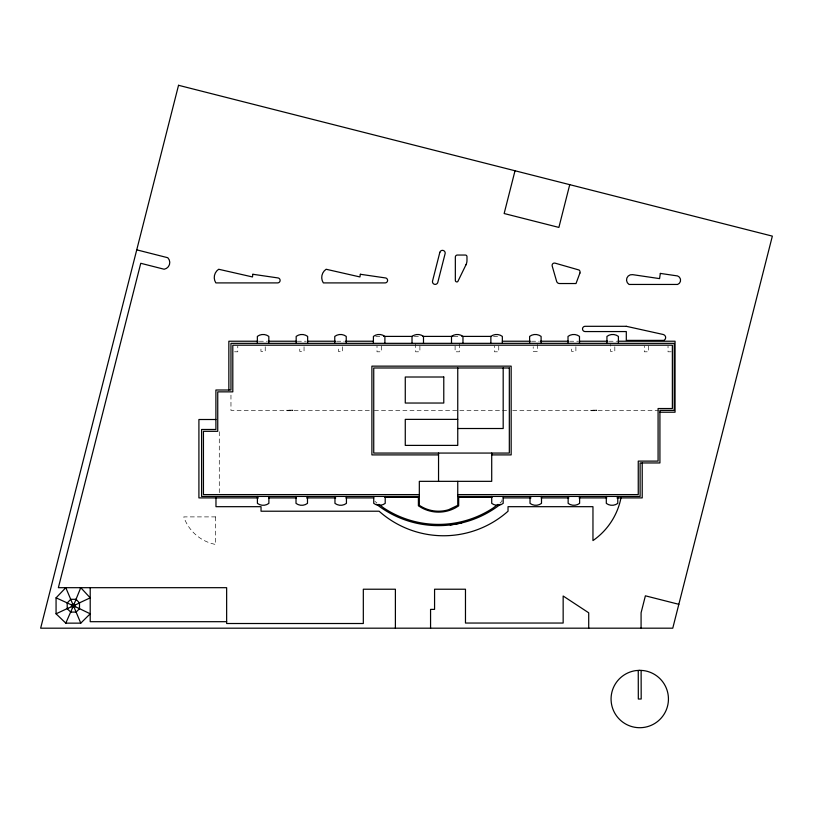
<?xml version="1.0" encoding="UTF-8"?>
<svg xmlns="http://www.w3.org/2000/svg" width="813" height="813" viewBox="0 0 813 813"><rect width="100%" height="100%" fill="white"/><g stroke="black" fill="none" stroke-linecap="round" stroke-linejoin="round"><path stroke-width="0.61" stroke-dasharray="4.07 3.05" d="M499.995 502.901L501.956 501.438L501.956 497.363M375.708 336.399L382.598 336.399M414.305 336.399L421.195 336.399M453.796 336.399L460.676 336.399M493.501 336.399L500.046 336.399M259.286 341.226L266.888 341.226M297.324 341.226L306.206 341.226M336.643 341.226L344.245 341.226M531.55 341.226L539.171 341.226M569.649 341.226L578.541 341.226M609.018 341.226L616.64 341.226M234.571 351.805L237.782 351.805L237.782 346.043M671.243 351.805L668.032 351.805L668.032 346.043M369.295 410.372L230.963 410.372L230.963 393.604M374.366 410.372L507.627 410.372M512.708 410.372L658.652 410.372M374.966 501.438L376.927 502.901M648.571 346.043L648.571 351.805L644.292 351.805L644.292 346.043M614.821 346.795L614.821 351.409L610.533 351.409L610.533 344.499M596.498 410.138L596.498 410.728M590.97 410.138L590.97 410.728M575.889 346.795L575.889 351.409L571.61 351.409L571.61 346.795M537.505 344.499L537.505 351.409L533.216 351.409L533.216 346.795M498.755 346.043L498.755 351.805L494.467 351.805L494.467 346.043M459.375 343.747L459.375 351.805L455.097 351.805L455.097 346.043M419.894 346.043L419.894 351.805L415.606 351.805L415.606 343.747M381.297 346.043L381.297 351.805L377.008 351.805L377.008 346.043M342.649 346.795L342.649 351.409L338.36 351.409L338.36 346.795M304.052 346.795L304.052 351.409L299.773 351.409L299.773 346.795M292.528 410.138L292.528 410.728M286.999 410.138L286.999 410.728M265.231 346.795L265.231 351.409L260.953 351.409L260.953 346.795M219.286 431.744L219.286 492.637M292.832 410.138L286.694 410.138L286.694 410.728L292.832 410.728L292.832 410.138M596.803 410.138L590.665 410.138L590.665 410.728L596.803 410.728L596.803 410.138M215.689 516.895L183.758 516.895A42.093 42.093 0 0 0 215.689 544.476L215.689 516.895"/><path stroke-width="1.22" d="M515.015 170.76L504.151 213.524L558.887 227.416L569.74 184.663M74.329 603.449L72.387 608.022M75.711 600.075L80.772 587.687L90.202 597.84L79.003 603.083M70.711 612.077L76.097 599.313L70.711 599.313L67.205 602.972L67.205 608.713L70.711 612.077L76.097 612.077L79.491 608.713L79.491 602.972L76.097 599.313M79.003 608.398L90.202 613.805L80.772 623.144L65.802 587.687L56.067 597.84L56.067 613.805L65.802 623.144L70.873 611.518M498.023 504.365L493.115 508.023A99.379 99.379 0 0 1 383.797 508.023L378.888 504.365M67.205 608.713L79.491 602.972M56.067 613.805L67.987 608.236M71.239 606.711L75.639 604.648M450.148 524.954L461.682 522.922M383.533 336.399L412.598 336.399M422.709 336.399L453.044 336.399M461.896 336.399L490.971 336.399M258.016 341.226L228.849 341.226L228.849 390.006M268.158 341.226L296.054 341.226M307.466 341.226L335.373 341.226M345.515 341.226L373.411 341.226M502.343 341.226L530.279 341.226M540.442 341.226L568.378 341.226M579.811 341.226L607.748 341.226M617.91 341.226L675.054 341.226L675.054 412.211L659.922 412.211M457.749 419.366L405.27 419.366L405.27 445.392L457.749 445.392L457.749 367.984M215.902 419.508L198.911 419.508L198.911 497.902L258.453 497.902M457.749 428.512L503.186 428.512L503.186 367.984M438.542 454.904L371.897 454.904L371.897 366.145L511.164 366.145L511.164 454.904L491.713 454.904M419.325 494.599L203.443 494.599L203.443 431.317L217.742 431.317L217.742 391.856L232.803 391.856L232.803 345.19L672.371 345.19L672.371 408.533L658.083 408.533L658.083 461.113L638.256 461.113L638.256 494.599L457.749 494.599M419.325 496.438L201.604 496.438L201.604 429.477L215.902 429.477L215.902 390.006L230.963 390.006L230.963 343.34L674.221 343.34L674.221 410.372L659.922 410.372L659.922 462.953L640.105 462.953L640.105 496.438L457.749 496.438M384.895 497.363L418.4 497.363L418.4 505.828L421.795 507.881A35.305 35.305 0 0 0 455.371 507.881L458.674 505.879L458.674 497.363L492.058 497.363M268.585 497.902L296.46 497.902M306.592 497.902L335.728 497.902M345.86 497.902L373.736 497.902M503.186 497.902L530.991 497.902M541.102 497.902L568.907 497.902M579.019 497.902L606.823 497.902M616.935 497.902L642.219 497.902L642.219 462.953M81.229 588.175L80.081 587.687M226.644 621.691L90.202 621.691L90.202 587.687M65.802 623.144L80.772 623.144M136.747 249.845L167.793 257.731A6.799 6.799 0 0 1 164.155 269.235L140.761 263.29L58.373 587.687L226.644 587.687L226.644 623.51L363.32 623.51L363.32 589.222L395.392 589.222L395.392 628.185M678.835 604.313L645.39 595.817L641.081 612.809L641.081 628.185M67.205 602.972L75.639 606.783M56.067 597.84L67.631 603.083M71.097 604.648L79.491 608.713M641.122 670.43L641.193 699.017L638.317 699.028L638.256 670.44M618.408 343.34L618.408 336.399A9.502 9.502 0 0 0 606.935 336.399L606.935 343.34M617.778 496.438L617.778 503.379A9.502 9.502 0 0 1 606.305 503.379L606.305 496.438M588.714 628.185L588.714 612.809L563.155 596.01L563.155 623.043L465.473 623.043L465.473 589.222L434.569 589.222L434.569 609.384L430.565 609.384L430.565 628.185M579.618 496.438L579.618 503.379A9.502 9.502 0 0 1 568.145 503.379L568.145 496.438M579.486 343.34L579.486 336.399A9.502 9.502 0 0 0 568.013 336.399L568.013 343.34M541.499 496.438L541.499 503.379A9.502 9.502 0 0 1 530.025 503.379L530.025 496.438M541.102 343.34L541.102 336.399A9.502 9.502 0 0 0 529.619 336.399L529.619 343.34M503.186 496.438L503.186 503.379A9.502 9.502 0 0 1 491.713 503.379L491.713 496.438M502.343 343.34L502.343 336.399A9.502 9.502 0 0 0 490.869 336.399L490.869 343.34M491.713 453.065L491.713 481.337L419.325 481.337L419.325 505.31A34.38 34.38 0 0 0 448.654 509.7L457.749 505.361L457.749 481.337M462.973 343.34L462.973 336.399A9.502 9.502 0 0 0 451.5 336.399L451.5 343.34M438.542 453.065L438.542 481.337M423.492 343.34L423.492 336.399A9.502 9.502 0 0 0 412.018 336.399L412.018 343.34M385.21 496.438L385.21 503.379A9.502 9.502 0 0 1 373.736 503.379L373.736 496.438M384.895 343.34L384.895 336.399A9.502 9.502 0 0 0 373.411 336.399L373.411 343.34M346.44 496.438L346.44 503.379A9.502 9.502 0 0 1 334.966 503.379L334.966 496.438M346.236 343.34L346.236 336.399A9.502 9.502 0 0 0 334.763 336.399L334.763 343.34M307.649 343.34L307.649 336.399A9.502 9.502 0 0 0 296.176 336.399L296.176 343.34M307.487 496.438L307.487 503.379A9.502 9.502 0 0 1 296.013 503.379L296.013 496.438M268.829 343.34L268.829 336.399A9.502 9.502 0 0 0 257.355 336.399L257.355 343.34M268.879 496.438L268.879 503.379A9.502 9.502 0 0 1 257.406 503.379L257.406 496.438M215.973 497.576L215.973 506.682L261.034 506.682L261.034 511.214L379.102 511.214A96.93 96.93 0 0 0 508.034 511.214L508.034 506.682L592.962 506.682L592.962 540.584A67.957 67.957 0 0 0 621.041 497.546M500.452 504.263A100.609 100.609 0 0 1 376.47 504.263M252.863 274.266L252.477 276.948L218.667 269.255A9.908 9.908 0 0 0 215.852 282.904L277.619 282.904A2.51 2.51 0 0 0 280.119 280.394A2.51 2.51 0 0 0 277.619 277.883L252.863 274.266M360.332 274.266L359.946 276.948L326.135 269.255A9.908 9.908 0 0 0 323.33 282.904L385.088 282.904A2.51 2.51 0 0 0 387.598 280.394A2.51 2.51 0 0 0 385.088 277.883L360.332 274.266M660.329 273.412L659.567 278.615L632.636 274.652A5.325 5.325 0 0 0 629.049 284.448L677.625 284.448A4.522 4.522 0 0 0 677.625 275.953L660.329 273.412M178.535 85.294L40.65 628.185L672.768 628.185L772.35 236.126L178.535 85.294M439.823 252.406L432.516 281.146A2.724 2.724 0 0 0 434.66 284.347A2.724 2.724 0 0 0 437.851 282.202L445.158 253.463A2.724 2.724 0 0 0 442.994 250.404A2.724 2.724 0 0 0 439.823 252.406M579.913 273.066L576.01 283.534L559.537 283.534A3.049 3.049 0 0 1 556.61 281.328L552.19 265.993A2.307 2.307 0 0 1 555.045 263.138L579.059 270.018A2.693 2.693 0 0 1 579.913 273.066M465.951 264.825L457.78 281.623A1.514 1.514 0 0 1 455.341 280.414L455.341 257.101A2.083 2.083 0 0 1 457.069 255.048L465.361 255.048A1.616 1.616 0 0 1 466.977 256.664L466.977 260.384A10.152 10.152 0 0 1 465.951 264.825M639.689 670.339L635.949 670.593A28.679 28.679 0 0 0 615.593 714.485A28.679 28.679 0 0 0 663.977 714.383A28.679 28.679 0 0 0 643.439 670.573L639.689 670.339M626.305 326.308L585.147 326.308A2.622 2.622 0 0 0 582.515 328.94A2.622 2.622 0 0 0 585.147 331.562L626.305 331.562L626.305 340.393L663.896 340.393A3.14 3.14 0 0 0 663.225 334.489L626.305 326.308M509.324 367.984L373.736 367.984L373.736 453.065L509.324 453.065L509.324 367.984M443.776 377.008L405.27 377.008L405.27 403.035L443.776 403.035L443.776 377.008"/></g></svg>
